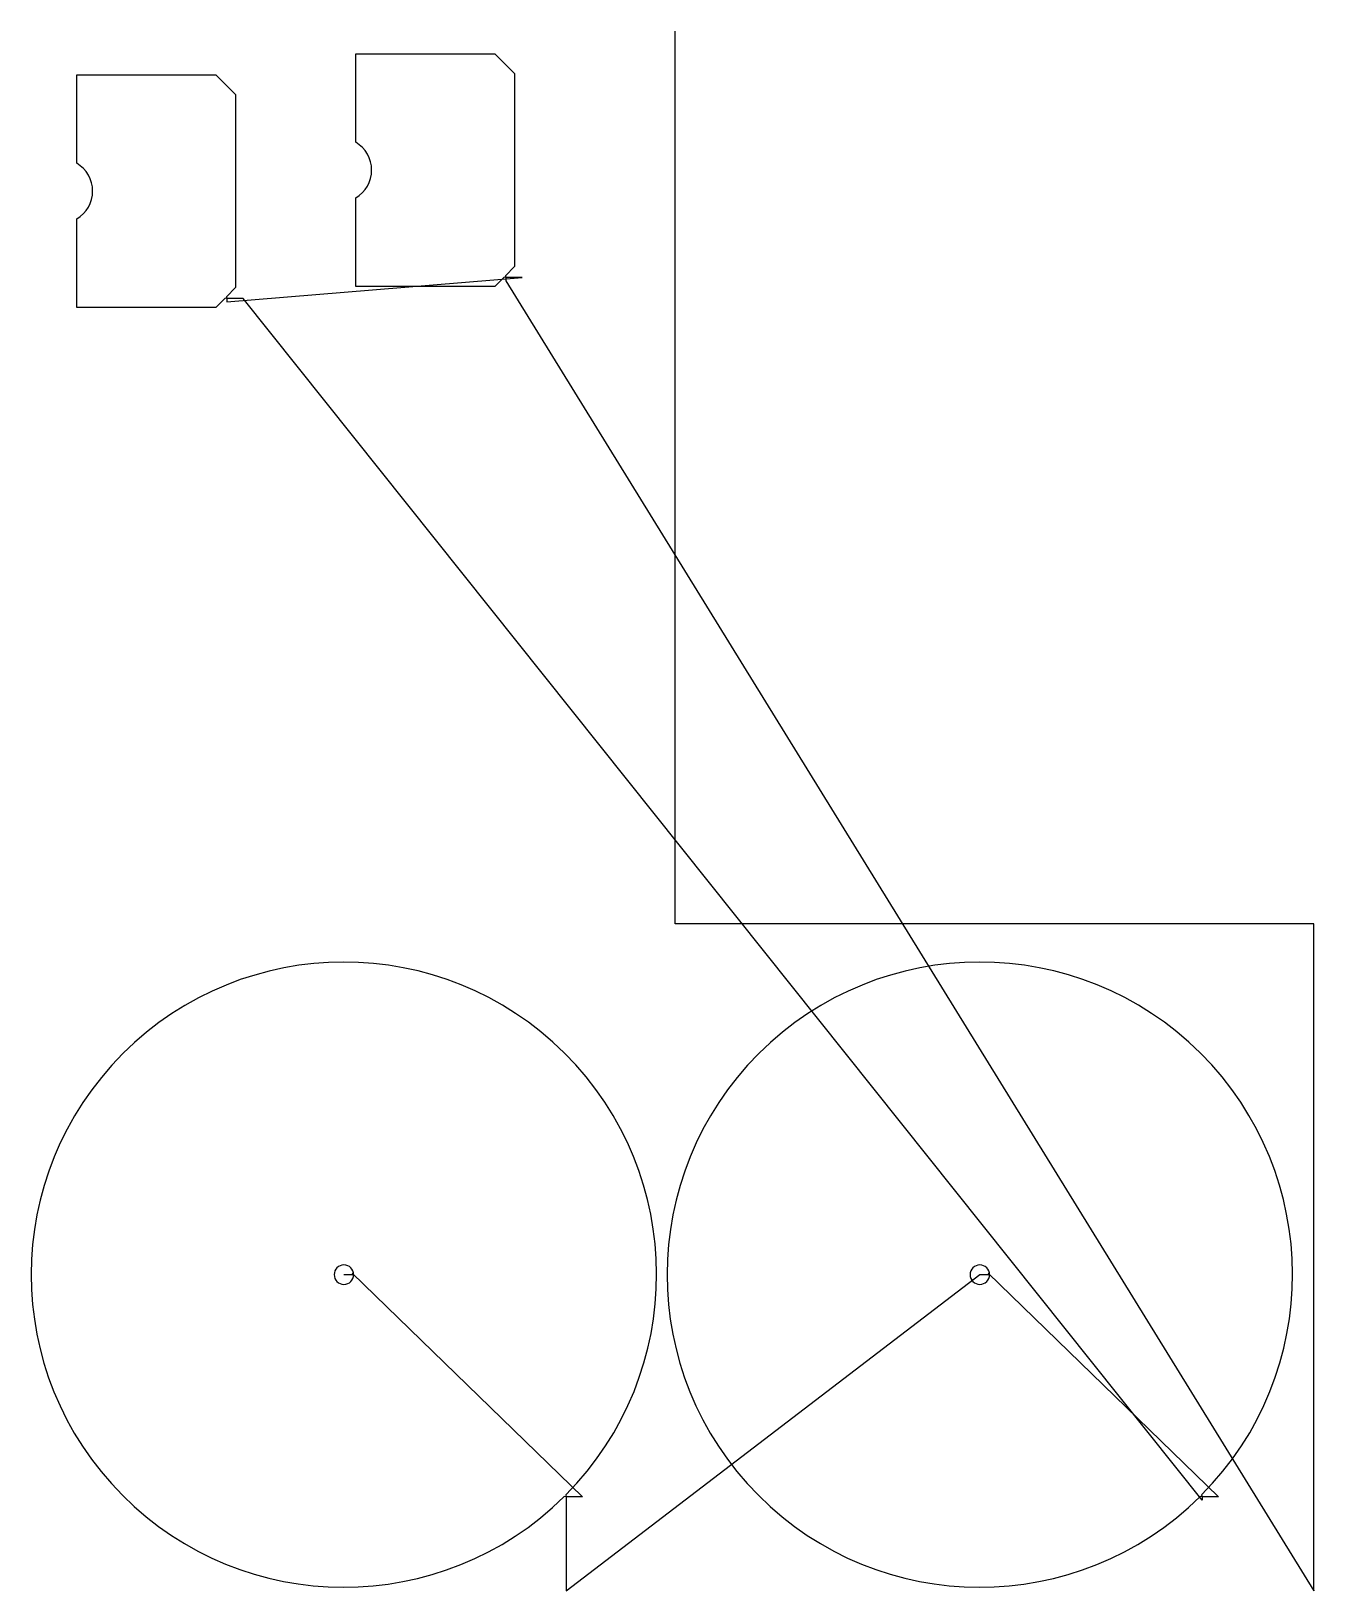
# Model space of a CAD drawing. Header units: metres. Extents: x 6 to 1979, y 0 to 2400.
import ezdxf

# ---------------------------------------------------------------- set-up
doc = ezdxf.new("R2010")
doc.units = ezdxf.units.M

msp = doc.modelspace()

# ---------------------------------------------------------------- linework, layer by layer
at = {"layer": 'TOOL_0'}
for p, q in [((996.825, 2399.002), (996.825, 2400.002)), ((996.825, 1026.412), (996.825, 2399.002)), ((505.19, 2229.032), (505.19, 2365.309)), ((505.19, 2365.309), (719.104, 2365.309)), ((719.104, 2365.309), (749.69, 2334.723)), ((76.013, 2196.715), (76.013, 2332.992)), ((76.013, 2332.992), (289.927, 2332.992)), ((289.927, 2332.992), (320.513, 2302.406)), ((749.69, 2334.723), (749.69, 2037.895)), ((320.513, 2302.406), (320.513, 2005.578)), ((505.19, 2007.309), (505.19, 2143.586)), ((76.013, 1974.992), (76.013, 2111.269)), ((307.059, 1983.447), (761.235, 2020.763)), ((733.336, 2021.541), (719.104, 2007.309)), ((736.235, 2020.763), (733.336, 2021.541)), ((749.69, 2037.895), (735.458, 2023.663)), ((735.458, 2023.663), (736.236, 2020.764)), ((761.235, 2020.763), (736.235, 2020.763)), ((736.236, 2020.764), (736.236, 2015.764)), ((320.513, 2005.578), (306.281, 1991.346)), ((719.104, 2007.309), (505.19, 2007.309)), ((736.236, 2015.764), (1978.972, 0.002)), ((289.927, 1974.992), (76.013, 1974.992)), ((304.159, 1989.224), (289.927, 1974.992)), ((307.058, 1988.446), (304.159, 1989.224)), ((306.281, 1991.346), (307.059, 1988.447)), ((332.058, 1988.446), (307.058, 1988.446)), ((307.059, 1988.447), (307.059, 1983.447)), ((1807.194, 139.552), (332.058, 1988.446)), ((1978.972, 1026.412), (996.825, 1026.412)), ((1978.972, 1.002), (1978.972, 1026.412)), ((487, 486.509), (502, 486.509)), ((502, 486.509), (499.879, 488.63)), ((499.879, 488.63), (853.953, 144.552)), ((828.953, 0), (1465.24, 486.509)), ((1465.24, 486.509), (1480.24, 486.509)), ((1480.24, 486.509), (1478.119, 488.63)), ((1478.119, 488.63), (1832.194, 144.552)), ((828.953, 144.552), (826.054, 145.33)), ((828.173, 147.449), (828.953, 144.552)), ((853.953, 144.552), (828.953, 144.552)), ((828.953, 144.552), (828.953, 139.552)), ((1807.194, 144.552), (1804.295, 145.33)), ((1806.414, 147.449), (1807.194, 144.552)), ((1832.194, 144.552), (1807.194, 144.552)), ((1807.194, 144.552), (1807.194, 139.552)), ((828.953, 139.552), (828.953, 0)), ((1978.972, 0.002), (1978.972, 1.002)), ((1978.972, 1.002), (1978.972, 0.002)), ((1978.972, 0.002), (1978.972, 1.002))]:
    msp.add_line(p, q, dxfattribs=at)
for centre, radius, start, end in [((480.19, 2186.309), 49.5, 300.334673, 59.665327), ((51.013, 2153.992), 49.5, 300.334673, 59.665327), ((487, 486.509), 481, 315.177977, 134.999747), ((1465.241, 486.509), 481, 315.177977, 134.999747), ((487, 486.509), 481, 134.999747, 314.821013), ((1465.241, 486.509), 481, 134.999747, 314.821013), ((487, 486.509), 15, 0, 180), ((487, 486.509), 15, 180, 0), ((1465.24, 486.509), 15, 0, 180), ((1465.24, 486.509), 15, 180, 0)]:
    msp.add_arc(centre, radius, start, end, dxfattribs=at)

doc.saveas('drawing.dxf')
